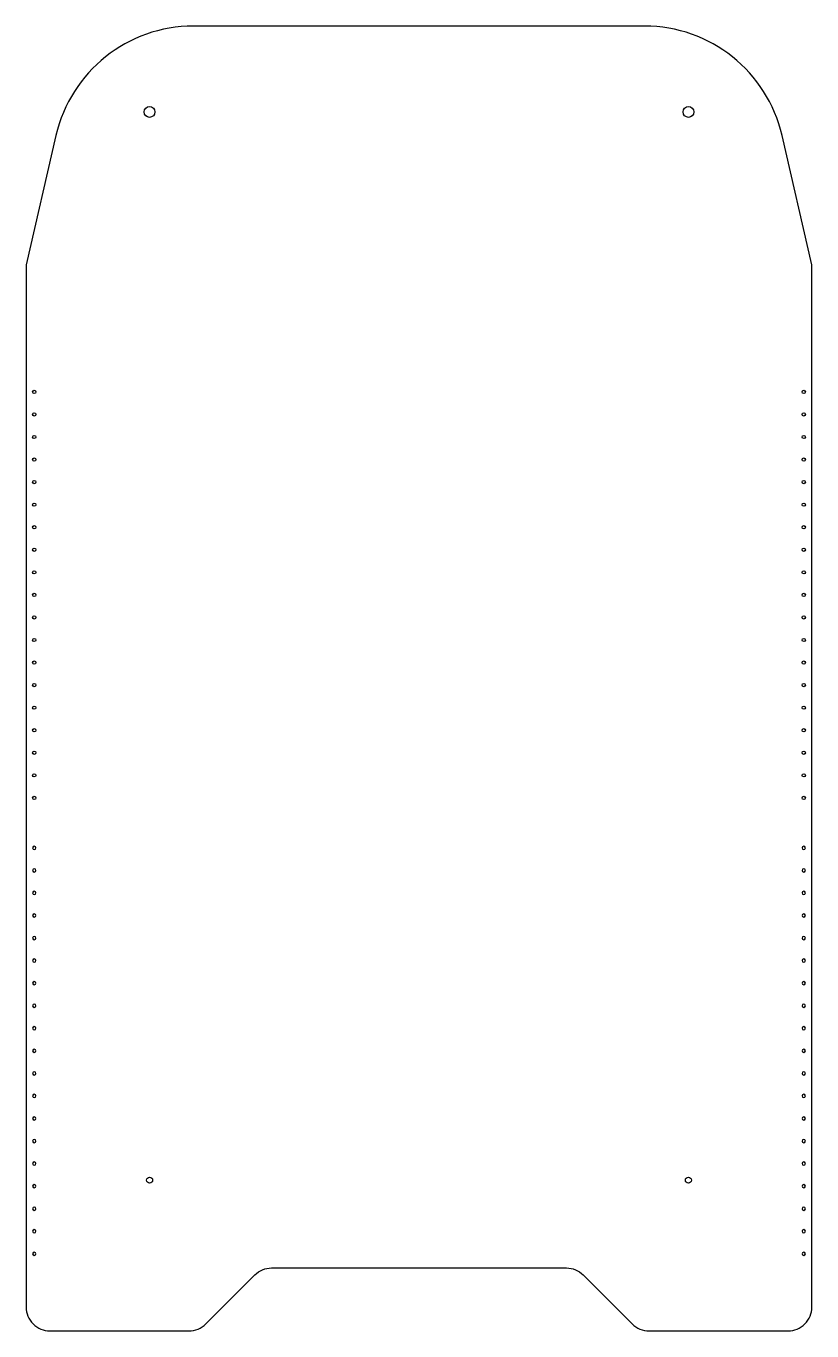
# Model space of a CAD drawing. Header units: millimetres. Extents: x 2754 to 3116, y 1621 to 2222.
import ezdxf

# ---------------------------------------------------------------- set-up
doc = ezdxf.new("R2010")
doc.units = ezdxf.units.MM

# ---------------------------------------------------------------- blocks, each defined once
blk = doc.blocks.new('*U47')
blk.add_circle((0, -0.75), 0.75)
blk = doc.blocks.new('*U48')
at = {"color": 0, "linetype": 'ByBlock', "lineweight": -2, "transparency": 16777216, "rotation": 90}
for p in [(2422.46, 1929.55), (2422.46, 1919.16), (2422.46, 1908.77), (2422.46, 1898.38), (2422.46, 1887.99), (2422.46, 1877.6), (2422.46, 1867.21), (2422.46, 1856.82), (2422.46, 1846.44), (2422.46, 1836.05), (2422.46, 1825.66), (2422.46, 1815.27), (2422.46, 1804.88), (2422.46, 1794.49), (2422.46, 1784.1), (2422.46, 1773.71), (2422.46, 1763.32), (2422.46, 1752.94), (2422.46, 1742.55)]:
    blk.add_blockref('*U47', p, dxfattribs=at)
blk = doc.blocks.new('*U43')
blk.add_blockref('*U48', (-2422.46, -1742.55))
blk = doc.blocks.new('*U44')
at = {"color": 0, "linetype": 'ByBlock', "lineweight": -2, "transparency": 16777216}
for p in [(2422.46, 1742.55), (2776.96, 1742.55)]:
    blk.add_blockref('*U43', p, dxfattribs=at)
blk = doc.blocks.new('*U39')
at = {"rotation": 90}
blk.add_blockref('*U44', (1719.55, -2422.46), dxfattribs=at)
blk = doc.blocks.new('*U40')
at = {"color": 0, "linetype": 'ByBlock', "lineweight": -2, "transparency": 16777216, "rotation": 270}
blk.add_blockref('*U39', (2422.46, 1719.55), dxfattribs=at)
blk = doc.blocks.new('*U33')
at = {"rotation": 90}
blk.add_blockref('*U40', (1719.55, -2422.46), dxfattribs=at)
blk = doc.blocks.new('*U36')
at = {"color": 0, "linetype": 'ByBlock', "lineweight": -2, "transparency": 16777216, "rotation": 270}
blk.add_blockref('*U33', (2422.46, 1719.55), dxfattribs=at)
blk = doc.blocks.new('*U29')
at = {"rotation": 270}
blk.add_blockref('*U36', (-1532.55, 2422.46), dxfattribs=at)
blk = doc.blocks.new('*U30')
at = {"color": 0, "linetype": 'ByBlock', "lineweight": -2, "transparency": 16777216, "rotation": 90}
blk.add_blockref('*U29', (2422.46, 1532.55), dxfattribs=at)
blk = doc.blocks.new('*U25')
at = {"rotation": 90}
blk.add_blockref('*U30', (1719.55, -2422.46), dxfattribs=at)
blk = doc.blocks.new('*U26')
at = {"color": 0, "linetype": 'ByBlock', "lineweight": -2, "transparency": 16777216, "rotation": 270}
blk.add_blockref('*U25', (2422.46, 1719.55), dxfattribs=at)
blk = doc.blocks.new('*U45')
blk.add_circle((0, -0.75), 0.75)
blk = doc.blocks.new('*U46')
at = {"color": 0, "linetype": 'ByBlock', "lineweight": -2, "transparency": 16777216, "rotation": 90}
for p in [(2422.46, 1929.55), (2422.46, 1919.16), (2422.46, 1908.77), (2422.46, 1898.38), (2422.46, 1887.99), (2422.46, 1877.6), (2422.46, 1867.21), (2422.46, 1856.82), (2422.46, 1846.44), (2422.46, 1836.05), (2422.46, 1825.66), (2422.46, 1815.27), (2422.46, 1804.88), (2422.46, 1794.49), (2422.46, 1784.1), (2422.46, 1773.71), (2422.46, 1763.32), (2422.46, 1752.94), (2422.46, 1742.55)]:
    blk.add_blockref('*U45', p, dxfattribs=at)
blk = doc.blocks.new('*U41')
blk.add_blockref('*U46', (-2422.46, -1742.55))
blk = doc.blocks.new('*U42')
at = {"color": 0, "linetype": 'ByBlock', "lineweight": -2, "transparency": 16777216}
for p in [(2422.46, 1742.55), (2776.96, 1742.55)]:
    blk.add_blockref('*U41', p, dxfattribs=at)
blk = doc.blocks.new('*U37')
at = {"rotation": 90}
blk.add_blockref('*U42', (1719.55, -2422.46), dxfattribs=at)
blk = doc.blocks.new('*U38')
at = {"color": 0, "linetype": 'ByBlock', "lineweight": -2, "transparency": 16777216, "rotation": 270}
blk.add_blockref('*U37', (2422.46, 1719.55), dxfattribs=at)
blk = doc.blocks.new('*U34')
at = {"rotation": 90}
blk.add_blockref('*U38', (1719.55, -2422.46), dxfattribs=at)
blk = doc.blocks.new('*U35')
at = {"color": 0, "linetype": 'ByBlock', "lineweight": -2, "transparency": 16777216, "rotation": 270}
blk.add_blockref('*U34', (2422.46, 1719.55), dxfattribs=at)
blk = doc.blocks.new('*U31')
at = {"rotation": 270}
blk.add_blockref('*U35', (-1532.55, 2422.46), dxfattribs=at)
blk = doc.blocks.new('*U32')
at = {"color": 0, "linetype": 'ByBlock', "lineweight": -2, "transparency": 16777216, "rotation": 90}
blk.add_blockref('*U31', (2422.46, 1532.55), dxfattribs=at)
blk = doc.blocks.new('*U27')
at = {"rotation": 90}
blk.add_blockref('*U32', (1719.55, -2422.46), dxfattribs=at)
blk = doc.blocks.new('*U28')
at = {"color": 0, "linetype": 'ByBlock', "lineweight": -2, "transparency": 16777216, "rotation": 270}
blk.add_blockref('*U27', (2422.46, 1719.55), dxfattribs=at)

msp = doc.modelspace()

# ---------------------------------------------------------------- linework, layer by layer
msp.add_lwpolyline([(2765.43, 1621.43), (2829.43, 1621.43, 0.198912), (2837.21, 1624.66), (2859.76, 1647.21, -0.198912), (2867.54, 1650.43), (3003.32, 1650.43, -0.198912), (3011.09, 1647.21), (3033.65, 1624.66, 0.198912), (3041.43, 1621.43), (3105.43, 1621.43, 0.414214), (3116.43, 1632.43), (3116.43, 2112.43), (3102.66, 2172.06, 0.349216), (3039.33, 2222.43), (2831.53, 2222.43, 0.349216), (2768.19, 2172.06), (2754.43, 2112.43), (2754.43, 1632.43, 0.414214)], format="xyb", close=True)
for centre, radius in [((2811.3, 2182.87), 2.5), ((3059.56, 2182.87), 2.5), ((2811.3, 1690.87), 1.4), ((3059.56, 1690.87), 1.4)]:
    msp.add_circle(centre, radius)

# ---------------------------------------------------------------- block references
msp.add_blockref('*U26', (334.97, 124.39))
at = {"xscale": -1, "rotation": 180}
msp.add_blockref('*U28', (334.97, 3586.48), dxfattribs=at)

doc.saveas('drawing.dxf')
